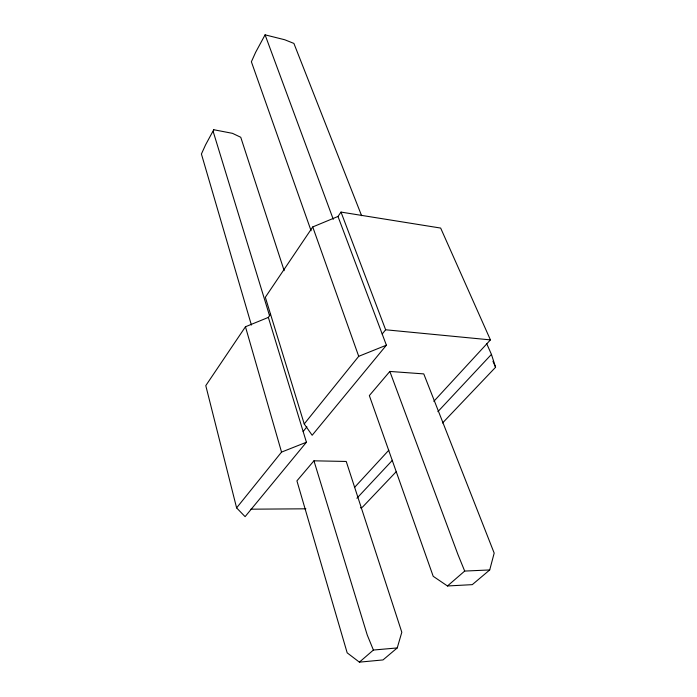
<?xml version="1.0" encoding="UTF-8"?>
<svg xmlns="http://www.w3.org/2000/svg" width="697" height="697" viewBox="0 0 697 697"><rect width="100%" height="100%" fill="white"/><g stroke="black" fill="none" stroke-linecap="round" stroke-linejoin="round"><path stroke-width="1.05" d="M284.167 270.68L240.753 137.274L232.493 133.345L213.752 129.729L213.334 132.012L269.539 315.689M489.721 569.946L494.182 553.096L423.767 373.897L389.841 371.44L369.34 395.582L433.203 576.306L447.465 585.977L472.287 584.644L489.721 569.946L464.69 571.07L447.465 585.977M397.229 647.94L401.812 632.257L346.235 461.458L313.946 460.813L296.922 480.86L347.176 652.845L359.391 662.15L383.01 659.928L397.229 647.94L373.4 650.04L359.391 662.15M213.752 129.729L205.589 144.81L201.416 154.002L251.399 325.055M361.612 215.713L293.907 43.423L284.707 39.746L265.087 34.85L255.633 52.31L251.382 61.772L311.089 230.742M268.354 317.405L245.457 326.762L205.781 385.633L236.605 507.878L245.1 516.651L306.419 442.238L268.354 317.405L270.593 314.164M337.984 216.462L312.735 226.943L265.339 297.262L304.223 423.95L312.16 435.268L386.391 345.189L337.984 216.462L341.007 212.088L440.661 228.067L490.427 339.892L433.822 401.341M236.605 507.878L281.544 452.1L306.419 442.238M304.223 423.95L358.72 356.315L386.391 345.189M303.143 431.504L306.924 426.834M382.191 334.029L385.641 329.777L490.427 339.892M354.425 487.551L388.83 450.192M356.908 498.233L392.411 460.281M437.882 411.657L491.437 354.39L486.776 343.848M396.14 471.773L362.492 507.137L360.506 507.904M442.551 422.983L495.584 367.249L491.437 354.39M250.868 509.185L305.887 508.81M492.962 361.299L495.584 367.249M464.69 571.07L457.877 554.359L389.841 371.44M373.4 650.04L367.241 634.993L313.946 460.813M341.007 212.088L385.641 329.777M333.271 219.32L265.087 34.85M312.735 226.943L358.72 356.315M245.457 326.762L281.544 452.1"/></g></svg>
